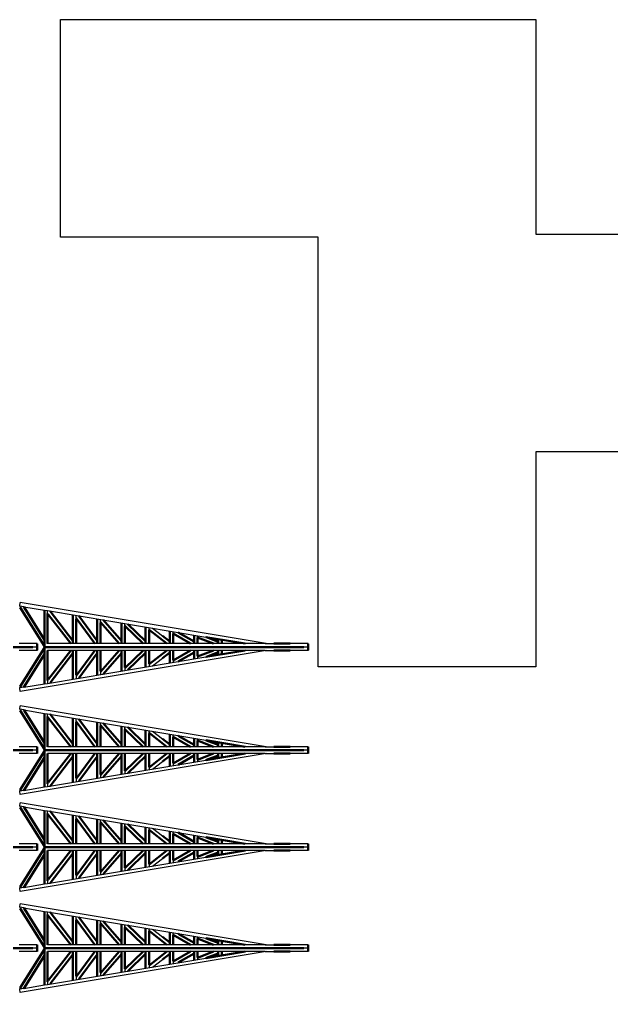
# Model space of a CAD drawing. Header units: centimetres. Extents: x 101 to 201, y 97 to 167.
# Drawn here: x 146.26 to 158.07, y 132.76 to 152.17 of the extents above; entities that cross this region are included whole.
import ezdxf

# ---------------------------------------------------------------- set-up
doc = ezdxf.new("R2010")
doc.units = ezdxf.units.CM
doc.layers.add('corte', color=1, linetype='Continuous')
doc.layers.add('grabado', color=5, linetype='Continuous')

msp = doc.modelspace()

# ---------------------------------------------------------------- linework, layer by layer
at = {"layer": 'corte'}
for p, q in [((147.078, 147.83), (147.078, 152.173)), ((147.078, 152.173), (156.564, 152.173)), ((156.564, 152.173), (156.564, 147.888)), ((152.221, 147.83), (147.078, 147.83)), ((152.221, 139.259), (152.221, 147.83)), ((156.564, 147.888), (162.521, 147.888)), ((162.521, 143.545), (156.564, 143.545)), ((156.564, 143.545), (156.564, 139.259)), ((146.267, 140.47), (146.278, 140.538)), ((146.267, 140.47), (146.273, 140.442)), ((146.267, 140.468), (146.267, 140.468)), ((151.182, 139.721), (146.278, 140.538)), ((146.613, 139.721), (146.256, 139.721)), ((146.613, 139.652), (146.525, 139.652)), ((146.613, 139.718), (146.613, 139.721)), ((146.613, 139.655), (146.613, 139.649)), ((146.763, 139.67), (146.763, 139.675)), ((146.763, 139.634), (146.763, 139.629)), ((148.249, 139.721), (148.237, 139.721)), ((148.363, 139.721), (148.36, 139.721)), ((151.165, 139.721), (151.335, 139.721)), ((152.02, 139.721), (151.663, 139.721)), ((152.02, 139.652), (151.932, 139.652)), ((152.02, 139.718), (152.02, 139.721)), ((152.02, 139.655), (152.02, 139.649)), ((146.613, 139.583), (146.256, 139.583)), ((151.182, 139.583), (146.278, 138.766)), ((146.613, 139.586), (146.613, 139.583)), ((148.249, 139.583), (148.237, 139.583)), ((148.363, 139.583), (148.36, 139.583)), ((151.165, 139.583), (151.335, 139.583)), ((152.02, 139.583), (151.663, 139.583)), ((152.02, 139.586), (152.02, 139.583)), ((156.564, 139.259), (152.221, 139.259)), ((146.267, 138.834), (146.273, 138.862)), ((146.267, 138.836), (146.267, 138.836)), ((146.278, 138.766), (146.267, 138.834)), ((146.267, 138.411), (146.278, 138.479)), ((151.182, 137.662), (146.278, 138.479)), ((146.267, 138.409), (146.267, 138.409)), ((146.267, 138.409), (146.273, 138.383)), ((146.613, 137.662), (146.256, 137.662)), ((146.613, 137.659), (146.613, 137.662)), ((148.249, 137.662), (148.237, 137.662)), ((148.363, 137.662), (148.36, 137.662)), ((151.165, 137.662), (151.335, 137.662)), ((152.02, 137.662), (151.663, 137.662)), ((152.02, 137.659), (152.02, 137.662)), ((146.613, 137.525), (146.256, 137.525)), ((151.182, 137.525), (146.278, 136.707)), ((146.613, 137.593), (146.525, 137.593)), ((146.613, 137.596), (146.613, 137.59)), ((146.613, 137.527), (146.613, 137.525)), ((146.763, 137.611), (146.763, 137.616)), ((146.763, 137.575), (146.763, 137.57)), ((148.249, 137.525), (148.237, 137.525)), ((148.363, 137.525), (148.36, 137.525)), ((151.165, 137.525), (151.335, 137.525)), ((152.02, 137.525), (151.663, 137.525)), ((152.02, 137.593), (151.932, 137.593)), ((152.02, 137.596), (152.02, 137.59)), ((152.02, 137.527), (152.02, 137.525)), ((146.267, 136.775), (146.273, 136.803)), ((146.267, 136.777), (146.267, 136.777)), ((146.278, 136.707), (146.267, 136.775)), ((146.267, 136.477), (146.278, 136.545)), ((151.182, 135.727), (146.278, 136.545)), ((146.267, 136.477), (146.267, 136.475)), ((146.267, 136.475), (146.267, 136.475)), ((146.267, 136.475), (146.273, 136.448)), ((146.613, 135.727), (146.256, 135.727)), ((146.613, 135.724), (146.613, 135.727)), ((148.249, 135.727), (148.237, 135.727)), ((148.363, 135.727), (148.36, 135.727)), ((151.165, 135.727), (151.335, 135.727)), ((152.02, 135.727), (151.663, 135.727)), ((152.02, 135.724), (152.02, 135.727)), ((146.613, 135.59), (146.256, 135.59)), ((151.182, 135.59), (146.278, 134.773)), ((146.613, 135.659), (146.525, 135.659)), ((146.613, 135.662), (146.613, 135.656)), ((146.613, 135.593), (146.613, 135.59)), ((146.763, 135.677), (146.763, 135.682)), ((146.763, 135.641), (146.763, 135.636)), ((148.249, 135.59), (148.237, 135.59)), ((148.363, 135.59), (148.36, 135.59)), ((151.165, 135.59), (151.335, 135.59)), ((152.02, 135.59), (151.663, 135.59)), ((152.02, 135.659), (151.932, 135.659)), ((152.02, 135.662), (152.02, 135.656)), ((152.02, 135.593), (152.02, 135.59)), ((146.267, 134.842), (146.273, 134.869)), ((146.267, 134.842), (146.267, 134.842)), ((146.278, 134.773), (146.267, 134.84)), ((146.267, 134.462), (146.278, 134.529)), ((146.267, 134.46), (146.267, 134.46)), ((146.267, 134.46), (146.273, 134.433)), ((151.182, 133.712), (146.278, 134.529)), ((146.613, 133.712), (146.256, 133.712)), ((146.613, 133.643), (146.525, 133.643)), ((146.613, 133.709), (146.613, 133.712)), ((146.613, 133.646), (146.613, 133.641)), ((146.763, 133.661), (146.763, 133.667)), ((146.763, 133.625), (146.763, 133.62)), ((148.249, 133.712), (148.237, 133.712)), ((148.363, 133.712), (148.36, 133.712)), ((151.165, 133.712), (151.335, 133.712)), ((152.02, 133.712), (151.663, 133.712)), ((152.02, 133.643), (151.932, 133.643)), ((152.02, 133.709), (152.02, 133.712)), ((152.02, 133.646), (152.02, 133.641)), ((146.613, 133.575), (146.256, 133.575)), ((151.182, 133.575), (146.278, 132.757)), ((146.613, 133.578), (146.613, 133.575)), ((148.249, 133.575), (148.237, 133.575)), ((148.363, 133.575), (148.36, 133.575)), ((151.165, 133.575), (151.335, 133.575)), ((152.02, 133.575), (151.663, 133.575)), ((152.02, 133.578), (152.02, 133.575)), ((146.267, 132.827), (146.273, 132.854)), ((146.267, 132.827), (146.267, 132.827)), ((146.278, 132.757), (146.267, 132.825))]:
    msp.add_line(p, q, dxfattribs=at)
at = {"layer": 'corte', "lineweight": 50}
for p, q in [((146.273, 140.442), (146.763, 139.67)), ((141.356, 139.652), (146.525, 139.652)), ((146.273, 138.862), (146.763, 139.634)), ((146.613, 139.586), (146.613, 139.718)), ((146.763, 139.67), (146.763, 139.634)), ((146.763, 139.652), (151.932, 139.652)), ((151.335, 139.721), (151.663, 139.721)), ((152.02, 139.586), (152.02, 139.718)), ((151.335, 139.583), (151.663, 139.583)), ((146.273, 138.383), (146.763, 137.611)), ((146.613, 137.659), (146.613, 137.596)), ((151.335, 137.662), (151.663, 137.662)), ((152.02, 137.659), (152.02, 137.596)), ((141.356, 137.593), (146.525, 137.593)), ((146.273, 136.803), (146.763, 137.575)), ((146.613, 137.527), (146.613, 137.59)), ((146.763, 137.611), (146.763, 137.575)), ((146.763, 137.593), (151.932, 137.593)), ((151.335, 137.525), (151.663, 137.525)), ((152.02, 137.527), (152.02, 137.59)), ((146.273, 136.448), (146.763, 135.677)), ((146.613, 135.593), (146.613, 135.724)), ((151.335, 135.727), (151.663, 135.727)), ((152.02, 135.593), (152.02, 135.724)), ((141.356, 135.659), (146.525, 135.659)), ((146.273, 134.869), (146.763, 135.641)), ((146.763, 135.677), (146.763, 135.641)), ((146.763, 135.659), (151.932, 135.659)), ((151.335, 135.59), (151.663, 135.59)), ((146.273, 134.433), (146.763, 133.661)), ((141.356, 133.643), (146.525, 133.643)), ((146.273, 132.854), (146.763, 133.625)), ((146.613, 133.709), (146.613, 133.646)), ((146.613, 133.578), (146.613, 133.641)), ((146.763, 133.661), (146.763, 133.625)), ((146.763, 133.643), (151.932, 133.643)), ((151.335, 133.712), (151.663, 133.712)), ((152.02, 133.709), (152.02, 133.646)), ((152.02, 133.578), (152.02, 133.641)), ((151.335, 133.575), (151.663, 133.575))]:
    msp.add_line(p, q, dxfattribs=at)
at = {"layer": 'grabado'}
for p, q in [((146.346, 140.455), (146.267, 140.468)), ((146.346, 140.455), (146.763, 140.386)), ((146.763, 140.386), (146.82, 140.378)), ((146.82, 140.322), (146.82, 140.378)), ((146.82, 140.378), (149.983, 139.851)), ((146.82, 140.322), (146.843, 140.293)), ((146.87, 140.37), (146.872, 140.368)), ((147.327, 140.292), (147.327, 140.294)), ((147.395, 140.209), (147.395, 140.282)), ((147.444, 140.274), (147.446, 140.272)), ((147.81, 140.211), (147.81, 140.213)), ((147.879, 140.136), (147.879, 140.202)), ((147.932, 140.193), (147.934, 140.191)), ((148.294, 140.131), (148.294, 140.132)), ((148.363, 140.062), (148.363, 140.121)), ((148.422, 140.111), (148.425, 140.109)), ((148.778, 140.05), (148.778, 140.052)), ((148.846, 139.988), (148.846, 140.04)), ((148.918, 140.028), (149.116, 139.876)), ((149.261, 139.969), (149.261, 139.971)), ((149.33, 139.914), (149.33, 139.96)), ((149.426, 139.944), (149.431, 139.941)), ((149.745, 139.889), (149.745, 139.891)), ((149.813, 139.838), (149.813, 139.879)), ((149.983, 139.851), (149.992, 139.847)), ((146.82, 139.718), (146.82, 139.721)), ((148.237, 139.721), (146.82, 139.721)), ((151.165, 139.721), (148.249, 139.721)), ((146.82, 139.586), (146.82, 139.583)), ((148.237, 139.583), (146.82, 139.583)), ((146.82, 138.926), (149.983, 139.453)), ((151.165, 139.583), (148.249, 139.583)), ((148.918, 139.276), (149.116, 139.428)), ((149.745, 139.415), (149.745, 139.413)), ((149.813, 139.466), (149.813, 139.425)), ((149.983, 139.453), (149.992, 139.457)), ((148.363, 139.242), (148.363, 139.183)), ((148.778, 139.254), (148.778, 139.252)), ((148.846, 139.316), (148.846, 139.264)), ((149.261, 139.335), (149.261, 139.333)), ((149.33, 139.39), (149.33, 139.344)), ((149.426, 139.36), (149.431, 139.363)), ((147.395, 139.095), (147.395, 139.022)), ((147.444, 139.03), (147.446, 139.032)), ((147.81, 139.093), (147.81, 139.091)), ((147.879, 139.168), (147.879, 139.102)), ((147.932, 139.111), (147.934, 139.113)), ((148.294, 139.173), (148.294, 139.172)), ((148.422, 139.193), (148.425, 139.195)), ((146.346, 138.849), (146.267, 138.836)), ((146.346, 138.849), (146.763, 138.918)), ((146.763, 138.918), (146.82, 138.926)), ((146.82, 138.982), (146.843, 139.011)), ((146.82, 138.982), (146.82, 138.926)), ((146.87, 138.934), (146.872, 138.936)), ((147.327, 139.012), (147.327, 139.01)), ((146.346, 138.396), (146.267, 138.409)), ((146.346, 138.396), (146.763, 138.327)), ((146.763, 138.327), (146.82, 138.319)), ((146.82, 138.264), (146.82, 138.319)), ((146.82, 138.319), (149.983, 137.792)), ((146.82, 138.264), (146.843, 138.234)), ((146.87, 138.311), (146.872, 138.309)), ((147.327, 138.233), (147.327, 138.235)), ((147.395, 138.15), (147.395, 138.223)), ((147.444, 138.215), (147.446, 138.213)), ((147.81, 138.152), (147.81, 138.154)), ((147.879, 138.077), (147.879, 138.143)), ((147.932, 138.134), (147.934, 138.132)), ((148.294, 138.072), (148.294, 138.074)), ((148.363, 138.003), (148.363, 138.062)), ((148.422, 138.052), (148.425, 138.05)), ((148.778, 137.991), (148.778, 137.993)), ((148.846, 137.929), (148.846, 137.982)), ((148.918, 137.97), (149.116, 137.817)), ((149.261, 137.91), (149.261, 137.912)), ((149.33, 137.855), (149.33, 137.901)), ((149.426, 137.885), (149.431, 137.882)), ((146.82, 137.659), (146.82, 137.662)), ((148.237, 137.662), (146.82, 137.662)), ((151.165, 137.662), (148.249, 137.662)), ((149.745, 137.83), (149.745, 137.832)), ((149.813, 137.779), (149.813, 137.82)), ((149.983, 137.792), (149.992, 137.789)), ((146.82, 137.527), (146.82, 137.525)), ((148.237, 137.525), (146.82, 137.525)), ((151.165, 137.525), (148.249, 137.525)), ((146.82, 136.867), (149.983, 137.394)), ((148.918, 137.217), (149.116, 137.37)), ((149.261, 137.276), (149.261, 137.274)), ((149.33, 137.331), (149.33, 137.285)), ((149.426, 137.301), (149.431, 137.304)), ((149.745, 137.356), (149.745, 137.354)), ((149.813, 137.407), (149.813, 137.366)), ((149.983, 137.394), (149.992, 137.398)), ((147.879, 137.109), (147.879, 137.044)), ((148.294, 137.115), (148.294, 137.113)), ((148.363, 137.183), (148.363, 137.124)), ((148.422, 137.134), (148.425, 137.136)), ((148.778, 137.195), (148.778, 137.193)), ((148.846, 137.257), (148.846, 137.205)), ((146.82, 136.923), (146.843, 136.952)), ((146.82, 136.923), (146.82, 136.867)), ((147.327, 136.953), (147.327, 136.952)), ((147.395, 137.036), (147.395, 136.963)), ((147.444, 136.971), (147.446, 136.973)), ((147.81, 137.034), (147.81, 137.032)), ((147.932, 137.052), (147.934, 137.055)), ((146.346, 136.79), (146.267, 136.777)), ((146.346, 136.79), (146.763, 136.859)), ((146.763, 136.859), (146.82, 136.867)), ((146.87, 136.875), (146.872, 136.878)), ((146.346, 136.462), (146.267, 136.475)), ((146.346, 136.462), (146.763, 136.392)), ((146.763, 136.392), (146.82, 136.385)), ((146.82, 136.329), (146.82, 136.385)), ((146.82, 136.385), (149.983, 135.858)), ((146.82, 136.329), (146.843, 136.299)), ((146.87, 136.376), (146.872, 136.374)), ((147.327, 136.298), (147.327, 136.3)), ((147.395, 136.216), (147.395, 136.289)), ((147.444, 136.281), (147.446, 136.279)), ((147.81, 136.218), (147.81, 136.22)), ((147.879, 136.143), (147.879, 136.208)), ((147.932, 136.2), (147.934, 136.197)), ((148.294, 136.137), (148.294, 136.139)), ((148.363, 136.069), (148.363, 136.128)), ((148.422, 136.118), (148.425, 136.115)), ((148.778, 136.057), (148.778, 136.059)), ((148.846, 135.995), (148.846, 136.047)), ((148.918, 136.035), (149.116, 135.882)), ((149.261, 135.976), (149.261, 135.978)), ((149.33, 135.92), (149.33, 135.967)), ((149.426, 135.95), (149.431, 135.948)), ((146.82, 135.724), (146.82, 135.727)), ((148.237, 135.727), (146.82, 135.727)), ((151.165, 135.727), (148.249, 135.727)), ((149.745, 135.895), (149.745, 135.897)), ((149.813, 135.845), (149.813, 135.886)), ((149.983, 135.858), (149.992, 135.854)), ((146.82, 135.593), (146.82, 135.59)), ((148.237, 135.59), (146.82, 135.59)), ((151.165, 135.59), (148.249, 135.59)), ((146.82, 134.933), (149.983, 135.46)), ((148.918, 135.282), (149.116, 135.435)), ((149.261, 135.341), (149.261, 135.339)), ((149.33, 135.397), (149.33, 135.351)), ((149.426, 135.367), (149.431, 135.37)), ((149.745, 135.422), (149.745, 135.42)), ((149.813, 135.473), (149.813, 135.431)), ((149.983, 135.46), (149.992, 135.463)), ((147.879, 135.175), (147.879, 135.109)), ((148.294, 135.18), (148.294, 135.178)), ((148.363, 135.248), (148.363, 135.19)), ((148.422, 135.2), (148.425, 135.202)), ((148.778, 135.261), (148.778, 135.259)), ((148.846, 135.322), (148.846, 135.27)), ((146.82, 134.988), (146.843, 135.018)), ((146.82, 134.988), (146.82, 134.933)), ((146.87, 134.941), (146.872, 134.943)), ((147.327, 135.019), (147.327, 135.017)), ((147.395, 135.102), (147.395, 135.029)), ((147.444, 135.037), (147.446, 135.039)), ((147.81, 135.1), (147.81, 135.098)), ((147.932, 135.118), (147.934, 135.12)), ((146.346, 134.856), (146.267, 134.842)), ((146.346, 134.856), (146.763, 134.925)), ((146.763, 134.925), (146.82, 134.933)), ((146.346, 134.447), (146.267, 134.46)), ((146.346, 134.447), (146.763, 134.377)), ((146.763, 134.377), (146.82, 134.369)), ((146.82, 134.314), (146.82, 134.369)), ((146.82, 134.369), (149.983, 133.842)), ((146.87, 134.361), (146.872, 134.359)), ((146.82, 134.314), (146.843, 134.284)), ((147.327, 134.283), (147.327, 134.285)), ((147.395, 134.2), (147.395, 134.274)), ((147.444, 134.266), (147.446, 134.263)), ((147.81, 134.203), (147.81, 134.204)), ((147.879, 134.127), (147.879, 134.193)), ((147.932, 134.184), (147.934, 134.182)), ((148.294, 134.122), (148.294, 134.124)), ((148.363, 134.054), (148.363, 134.112)), ((148.422, 134.102), (148.425, 134.1)), ((148.778, 134.041), (148.778, 134.043)), ((148.846, 133.98), (148.846, 134.032)), ((148.918, 134.02), (149.116, 133.867)), ((149.261, 133.961), (149.261, 133.963)), ((149.33, 133.905), (149.33, 133.951)), ((149.426, 133.935), (149.431, 133.932)), ((149.745, 133.88), (149.745, 133.882)), ((149.813, 133.83), (149.813, 133.871)), ((149.983, 133.842), (149.992, 133.839)), ((146.82, 133.709), (146.82, 133.712)), ((148.237, 133.712), (146.82, 133.712)), ((151.165, 133.712), (148.249, 133.712)), ((146.82, 133.578), (146.82, 133.575)), ((148.237, 133.575), (146.82, 133.575)), ((146.82, 132.917), (149.983, 133.445)), ((151.165, 133.575), (148.249, 133.575)), ((148.918, 133.267), (149.116, 133.42)), ((149.745, 133.407), (149.745, 133.405)), ((149.813, 133.457), (149.813, 133.416)), ((149.983, 133.445), (149.992, 133.448)), ((148.363, 133.233), (148.363, 133.174)), ((148.778, 133.245), (148.778, 133.244)), ((148.846, 133.307), (148.846, 133.255)), ((149.261, 133.326), (149.261, 133.324)), ((149.33, 133.382), (149.33, 133.336)), ((149.426, 133.352), (149.431, 133.354)), ((146.82, 132.973), (146.843, 133.003)), ((147.327, 133.004), (147.327, 133.002)), ((147.395, 133.086), (147.395, 133.013)), ((147.444, 133.021), (147.446, 133.023)), ((147.81, 133.084), (147.81, 133.082)), ((147.879, 133.16), (147.879, 133.094)), ((147.932, 133.103), (147.934, 133.105)), ((148.294, 133.165), (148.294, 133.163)), ((148.422, 133.184), (148.425, 133.187)), ((146.346, 132.84), (146.267, 132.827)), ((146.346, 132.84), (146.763, 132.91)), ((146.763, 132.91), (146.82, 132.917)), ((146.82, 132.973), (146.82, 132.917)), ((146.87, 132.926), (146.872, 132.928))]:
    msp.add_line(p, q, dxfattribs=at)
at = {"layer": 'grabado', "lineweight": 50}
for p, q in [((146.346, 140.455), (146.763, 139.798)), ((146.763, 139.675), (146.763, 140.386)), ((146.82, 139.721), (146.82, 140.322)), ((146.843, 140.293), (147.284, 139.721)), ((146.872, 140.368), (147.327, 139.777)), ((147.327, 140.292), (147.327, 139.721)), ((147.395, 140.225), (147.768, 139.721)), ((147.395, 139.721), (147.395, 140.209)), ((147.446, 140.272), (147.81, 139.778)), ((147.81, 140.211), (147.81, 139.721)), ((147.934, 140.191), (148.294, 139.773)), ((147.879, 140.149), (148.249, 139.721)), ((147.879, 139.721), (147.879, 140.136)), ((148.294, 140.131), (148.294, 139.721)), ((148.363, 140.073), (148.728, 139.721)), ((148.363, 139.721), (148.363, 140.062)), ((148.425, 140.109), (148.778, 139.768)), ((148.778, 140.05), (148.778, 139.721)), ((148.846, 139.997), (149.205, 139.721)), ((148.846, 139.721), (148.846, 139.988)), ((149.116, 139.876), (149.261, 139.764)), ((149.261, 139.969), (149.261, 139.721)), ((149.33, 139.92), (149.676, 139.721)), ((149.33, 139.721), (149.33, 139.914)), ((149.431, 139.941), (149.745, 139.76)), ((149.745, 139.889), (149.745, 139.721)), ((149.813, 139.843), (150.132, 139.721)), ((149.813, 139.721), (149.813, 139.838)), ((149.983, 139.851), (150.765, 139.721)), ((149.992, 139.847), (150.228, 139.757)), ((150.228, 139.81), (150.228, 139.721)), ((150.297, 139.721), (150.297, 139.799)), ((146.763, 139.629), (146.763, 138.918)), ((146.346, 138.849), (146.763, 139.506)), ((146.82, 139.583), (146.82, 138.982)), ((146.843, 139.011), (147.284, 139.583)), ((146.872, 138.936), (147.327, 139.527)), ((147.327, 139.583), (147.327, 139.012)), ((147.395, 139.583), (147.395, 139.095)), ((147.395, 139.079), (147.768, 139.583)), ((147.446, 139.032), (147.81, 139.526)), ((147.81, 139.583), (147.81, 139.093)), ((147.879, 139.583), (147.879, 139.168)), ((147.879, 139.155), (148.249, 139.583)), ((147.934, 139.113), (148.294, 139.531)), ((148.294, 139.583), (148.294, 139.173)), ((148.363, 139.583), (148.363, 139.242)), ((148.363, 139.231), (148.728, 139.583)), ((148.425, 139.195), (148.778, 139.536)), ((148.778, 139.583), (148.778, 139.254)), ((148.846, 139.583), (148.846, 139.316)), ((148.846, 139.307), (149.205, 139.583)), ((149.116, 139.428), (149.261, 139.54)), ((149.261, 139.583), (149.261, 139.335)), ((149.33, 139.384), (149.676, 139.583)), ((149.33, 139.583), (149.33, 139.39)), ((149.431, 139.363), (149.745, 139.544)), ((149.745, 139.583), (149.745, 139.415)), ((149.813, 139.583), (149.813, 139.466)), ((149.813, 139.461), (150.132, 139.583)), ((149.983, 139.453), (150.765, 139.583)), ((149.992, 139.457), (150.228, 139.547)), ((150.228, 139.583), (150.228, 139.494)), ((150.297, 139.583), (150.297, 139.505)), ((146.346, 138.396), (146.763, 137.739)), ((146.763, 137.616), (146.763, 138.327)), ((146.82, 137.662), (146.82, 138.264)), ((146.872, 138.309), (147.327, 137.718)), ((146.843, 138.234), (147.284, 137.662)), ((147.327, 138.233), (147.327, 137.662)), ((147.395, 138.166), (147.768, 137.662)), ((147.395, 137.662), (147.395, 138.15)), ((147.446, 138.213), (147.81, 137.719)), ((147.81, 138.152), (147.81, 137.662)), ((147.879, 138.09), (148.249, 137.662)), ((147.879, 137.662), (147.879, 138.077)), ((147.934, 138.132), (148.294, 137.714)), ((148.294, 138.072), (148.294, 137.662)), ((148.425, 138.05), (148.778, 137.709)), ((148.363, 138.015), (148.728, 137.662)), ((148.363, 137.662), (148.363, 138.003)), ((148.778, 137.991), (148.778, 137.662)), ((148.846, 137.938), (149.205, 137.662)), ((148.846, 137.662), (148.846, 137.929)), ((149.261, 137.91), (149.261, 137.662)), ((149.33, 137.861), (149.676, 137.662)), ((149.33, 137.662), (149.33, 137.855)), ((149.431, 137.882), (149.745, 137.701)), ((149.116, 137.817), (149.261, 137.705)), ((149.745, 137.83), (149.745, 137.662)), ((149.813, 137.784), (150.132, 137.662)), ((149.813, 137.662), (149.813, 137.779)), ((149.983, 137.792), (150.765, 137.662)), ((149.992, 137.789), (150.228, 137.698)), ((150.228, 137.751), (150.228, 137.662)), ((150.297, 137.662), (150.297, 137.74)), ((146.763, 137.57), (146.763, 136.859)), ((146.82, 137.525), (146.82, 136.923)), ((146.843, 136.952), (147.284, 137.525)), ((146.872, 136.878), (147.327, 137.468)), ((147.327, 137.525), (147.327, 136.953)), ((147.395, 137.525), (147.395, 137.036)), ((147.395, 137.021), (147.768, 137.525)), ((147.446, 136.973), (147.81, 137.467)), ((147.81, 137.525), (147.81, 137.034)), ((147.879, 137.525), (147.879, 137.109)), ((147.879, 137.096), (148.249, 137.525)), ((147.934, 137.055), (148.294, 137.472)), ((148.294, 137.525), (148.294, 137.115)), ((148.363, 137.525), (148.363, 137.183)), ((148.363, 137.172), (148.728, 137.525)), ((148.425, 137.136), (148.778, 137.477)), ((148.778, 137.525), (148.778, 137.195)), ((148.846, 137.525), (148.846, 137.257)), ((148.846, 137.248), (149.205, 137.525)), ((149.116, 137.37), (149.261, 137.481)), ((149.261, 137.525), (149.261, 137.276)), ((149.33, 137.325), (149.676, 137.525)), ((149.33, 137.525), (149.33, 137.331)), ((149.431, 137.304), (149.745, 137.485)), ((149.745, 137.525), (149.745, 137.356)), ((149.813, 137.525), (149.813, 137.407)), ((149.813, 137.403), (150.132, 137.525)), ((149.983, 137.394), (150.765, 137.525)), ((149.992, 137.398), (150.228, 137.488)), ((150.228, 137.525), (150.228, 137.435)), ((150.297, 137.525), (150.297, 137.447)), ((146.346, 136.79), (146.763, 137.447)), ((146.346, 136.462), (146.763, 135.805)), ((146.763, 135.682), (146.763, 136.392)), ((146.82, 135.727), (146.82, 136.329)), ((146.843, 136.299), (147.284, 135.727)), ((146.872, 136.374), (147.327, 135.784)), ((147.327, 136.298), (147.327, 135.727)), ((147.395, 136.231), (147.768, 135.727)), ((147.395, 135.727), (147.395, 136.216)), ((147.446, 136.279), (147.81, 135.785)), ((147.81, 136.218), (147.81, 135.727)), ((147.879, 136.156), (148.249, 135.727)), ((147.879, 135.727), (147.879, 136.143)), ((147.934, 136.197), (148.294, 135.78)), ((148.294, 136.137), (148.294, 135.727)), ((148.425, 136.115), (148.778, 135.775)), ((148.363, 136.08), (148.728, 135.727)), ((148.363, 135.727), (148.363, 136.069)), ((148.778, 136.057), (148.778, 135.727)), ((148.846, 136.004), (149.205, 135.727)), ((148.846, 135.727), (148.846, 135.995)), ((149.261, 135.976), (149.261, 135.727)), ((149.33, 135.927), (149.676, 135.727)), ((149.33, 135.727), (149.33, 135.92)), ((149.431, 135.948), (149.745, 135.767)), ((149.116, 135.882), (149.261, 135.771)), ((149.745, 135.895), (149.745, 135.727)), ((149.813, 135.849), (150.132, 135.727)), ((149.813, 135.727), (149.813, 135.845)), ((149.983, 135.858), (150.765, 135.727)), ((149.992, 135.854), (150.228, 135.764)), ((150.228, 135.817), (150.228, 135.727)), ((150.297, 135.727), (150.297, 135.805)), ((146.763, 135.636), (146.763, 134.925)), ((146.82, 135.59), (146.82, 134.988)), ((146.843, 135.018), (147.284, 135.59)), ((146.872, 134.943), (147.327, 135.534)), ((147.327, 135.59), (147.327, 135.019)), ((147.395, 135.59), (147.395, 135.102)), ((147.395, 135.086), (147.768, 135.59)), ((147.446, 135.039), (147.81, 135.532)), ((147.81, 135.59), (147.81, 135.1)), ((147.879, 135.59), (147.879, 135.175)), ((147.879, 135.162), (148.249, 135.59)), ((147.934, 135.12), (148.294, 135.538)), ((148.294, 135.59), (148.294, 135.18)), ((148.363, 135.59), (148.363, 135.248)), ((148.363, 135.237), (148.728, 135.59)), ((148.425, 135.202), (148.778, 135.543)), ((148.778, 135.59), (148.778, 135.261)), ((148.846, 135.59), (148.846, 135.322)), ((148.846, 135.314), (149.205, 135.59)), ((149.116, 135.435), (149.261, 135.547)), ((149.261, 135.59), (149.261, 135.341)), ((149.33, 135.39), (149.676, 135.59)), ((149.33, 135.59), (149.33, 135.397)), ((149.431, 135.37), (149.745, 135.551)), ((149.745, 135.59), (149.745, 135.422)), ((149.813, 135.59), (149.813, 135.473)), ((149.813, 135.468), (150.132, 135.59)), ((149.983, 135.46), (150.765, 135.59)), ((149.992, 135.463), (150.228, 135.553)), ((150.228, 135.59), (150.228, 135.501)), ((150.297, 135.59), (150.297, 135.512)), ((146.346, 134.856), (146.763, 135.513)), ((146.346, 134.447), (146.763, 133.789)), ((146.763, 133.667), (146.763, 134.377)), ((146.872, 134.359), (147.327, 133.768)), ((146.82, 133.712), (146.82, 134.314)), ((146.843, 134.284), (147.284, 133.712)), ((147.327, 134.283), (147.327, 133.712)), ((147.395, 134.216), (147.768, 133.712)), ((147.395, 133.712), (147.395, 134.2)), ((147.446, 134.263), (147.81, 133.77)), ((147.81, 134.203), (147.81, 133.712)), ((147.934, 134.182), (148.294, 133.764)), ((147.879, 134.141), (148.249, 133.712)), ((147.879, 133.712), (147.879, 134.127)), ((148.294, 134.122), (148.294, 133.712)), ((148.363, 134.065), (148.728, 133.712)), ((148.363, 133.712), (148.363, 134.054)), ((148.425, 134.1), (148.778, 133.76)), ((148.778, 134.041), (148.778, 133.712)), ((148.846, 133.989), (149.205, 133.712)), ((148.846, 133.712), (148.846, 133.98)), ((149.116, 133.867), (149.261, 133.755)), ((149.261, 133.961), (149.261, 133.712)), ((149.33, 133.912), (149.676, 133.712)), ((149.33, 133.712), (149.33, 133.905)), ((149.431, 133.932), (149.745, 133.752)), ((149.745, 133.88), (149.745, 133.712)), ((149.813, 133.834), (150.132, 133.712)), ((149.813, 133.712), (149.813, 133.83)), ((149.983, 133.842), (150.765, 133.712)), ((149.992, 133.839), (150.228, 133.749)), ((150.228, 133.801), (150.228, 133.712)), ((150.297, 133.712), (150.297, 133.79)), ((146.763, 133.62), (146.763, 132.91)), ((146.346, 132.84), (146.763, 133.497)), ((146.82, 133.575), (146.82, 132.973)), ((146.843, 133.003), (147.284, 133.575)), ((146.872, 132.928), (147.327, 133.519)), ((147.327, 133.575), (147.327, 133.004)), ((147.395, 133.575), (147.395, 133.086)), ((147.395, 133.071), (147.768, 133.575)), ((147.446, 133.023), (147.81, 133.517)), ((147.81, 133.575), (147.81, 133.084)), ((147.879, 133.575), (147.879, 133.16)), ((147.879, 133.146), (148.249, 133.575)), ((147.934, 133.105), (148.294, 133.522)), ((148.294, 133.575), (148.294, 133.165)), ((148.363, 133.575), (148.363, 133.233)), ((148.363, 133.222), (148.728, 133.575)), ((148.425, 133.187), (148.778, 133.527)), ((148.778, 133.575), (148.778, 133.245)), ((148.846, 133.575), (148.846, 133.307)), ((148.846, 133.298), (149.205, 133.575)), ((149.116, 133.42), (149.261, 133.532)), ((149.261, 133.575), (149.261, 133.326)), ((149.33, 133.375), (149.676, 133.575)), ((149.33, 133.575), (149.33, 133.382)), ((149.431, 133.354), (149.745, 133.535)), ((149.745, 133.575), (149.745, 133.407)), ((149.813, 133.575), (149.813, 133.457)), ((149.813, 133.453), (150.132, 133.575)), ((149.983, 133.445), (150.765, 133.575)), ((149.992, 133.448), (150.228, 133.538)), ((150.228, 133.575), (150.228, 133.485)), ((150.297, 133.575), (150.297, 133.497))]:
    msp.add_line(p, q, dxfattribs=at)

doc.saveas('drawing.dxf')
